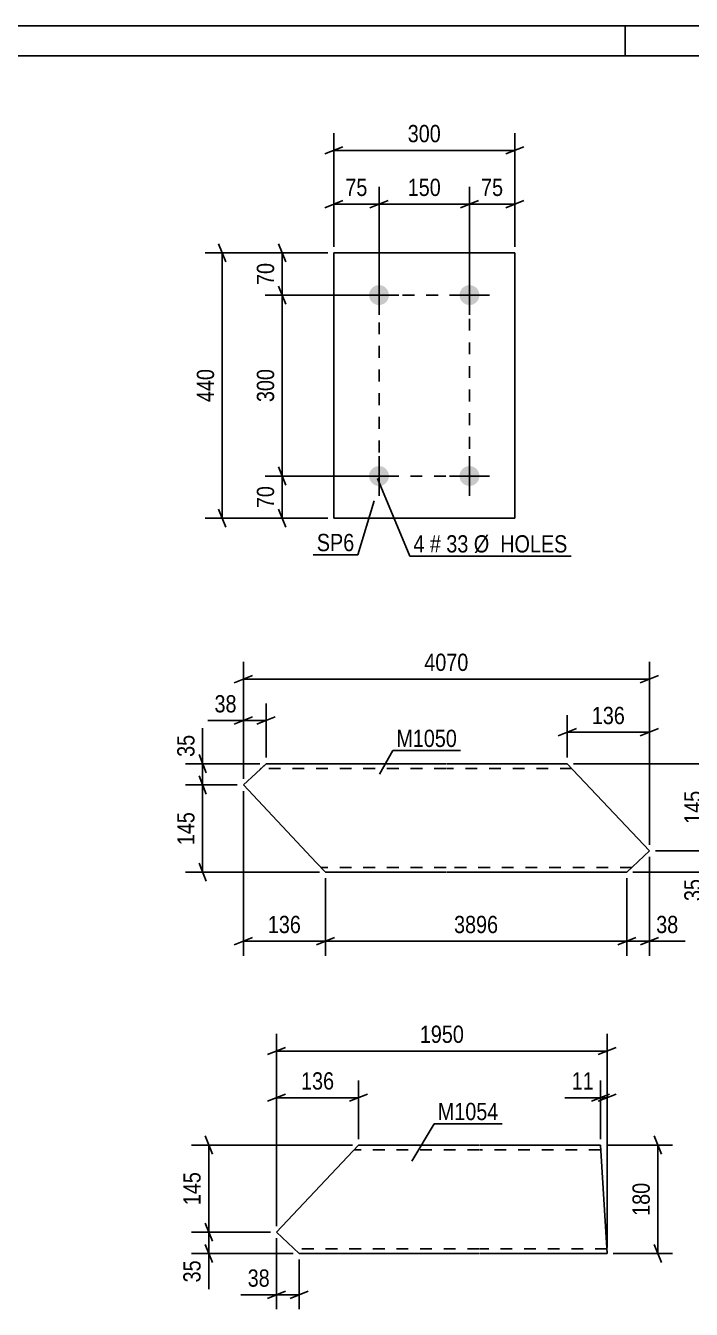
# Model space of a CAD drawing. Header units: millimetres. Extents: x 0 to 594, y 0 to 420.
# Drawn here: x 284.6 to 395, y 207.2 to 420 of the extents above; entities that cross this region are included whole.
import ezdxf

# ---------------------------------------------------------------- set-up
doc = ezdxf.new("R2010")
doc.units = ezdxf.units.MM
doc.linetypes.add('DXK_LINE_DOT2', pattern=[3.9198, 1.9599, -1.9599])
doc.styles.add('Arial Narrow', font='ARIALN.TTF', dxfattribs={"height": 0.2})

# ---------------------------------------------------------------- blocks, each defined once
blk = doc.blocks.new('Unknown-761532499-1163')
at = {"color": 5, "linetype": 'Continuous'}
for p, q in [((594, 420), (0, 420)), ((384, 415), (384, 420)), ((589, 415), (5, 415))]:
    blk.add_line(p, q, dxfattribs=at)
blk = doc.blocks.new('Part-761532499-12100 - 12069')
at = {"color": 2, "linetype": 'Continuous'}
for p, q in [((322.75, 296.03), (320.69, 294.1)), ((324.45, 297.63), (322.75, 296.03)), ((354.3, 297.63), (324.45, 297.63)), ((374.4, 297.63), (354.4, 297.63)), ((388, 283.16), (374.4, 297.63)), ((332.79, 281.23), (320.69, 294.1)), ((388, 283.16), (384.25, 279.63)), ((334.3, 279.63), (332.79, 281.23)), ((334.3, 279.63), (354.3, 279.63)), ((354.4, 279.63), (384.25, 279.63))]:
    blk.add_line(p, q, dxfattribs=at)
at = {"color": 7, "linetype": 'DXK_LINE_DOT2'}
for p, q in [((324.45, 297.63), (323.4, 296.64)), ((354.3, 296.83), (323.6, 296.83)), ((375.15, 296.83), (354.4, 296.83)), ((334.18, 279.75), (332.79, 281.23)), ((354.3, 280.43), (333.55, 280.43)), ((385.1, 280.43), (354.4, 280.43))]:
    blk.add_line(p, q, dxfattribs=at)
blk = doc.blocks.new('Part-761532499-12107 - 12106')
at = {"color": 2, "linetype": 'Continuous'}
for p, q in [((326.2, 219.94), (339.8, 234.4)), ((359.8, 234.4), (339.8, 234.4)), ((379.9, 234.4), (359.9, 234.4)), ((381.01, 216.4), (379.9, 234.4)), ((329.95, 216.4), (326.2, 219.94)), ((359.8, 216.4), (329.95, 216.4)), ((381.01, 216.4), (359.9, 216.4))]:
    blk.add_line(p, q, dxfattribs=at)
at = {"color": 7, "linetype": 'DXK_LINE_DOT2'}
for p, q in [((359.8, 233.6), (339.05, 233.6)), ((379.95, 233.6), (359.9, 233.6)), ((359.8, 217.2), (329.1, 217.2)), ((380.96, 217.2), (359.9, 217.2)), ((380.96, 217.2), (380.96, 217.27))]:
    blk.add_line(p, q, dxfattribs=at)
blk = doc.blocks.new('Part-761532499-12243 - 12242')
at = {"color": 2, "linetype": 'Continuous'}
for p, q in [((335.68, 338.33), (335.68, 382.33)), ((335.68, 382.33), (365.68, 382.33)), ((365.68, 382.33), (365.68, 338.33)), ((365.68, 338.33), (335.68, 338.33))]:
    blk.add_line(p, q, dxfattribs=at)
blk = doc.blocks.new('Bolt-761532499-12244 - 12242')
at = {"linetype": 'Continuous'}
for points in [[(343.18, 376.98, -1), (343.18, 373.68, -1)], [(358.18, 376.98, -1), (358.18, 373.68, -1)], [(343.18, 346.98, -1), (343.18, 343.68, -1)], [(358.18, 346.98, -1), (358.18, 343.68, -1)]]:
    blk.add_hatch(color=1, dxfattribs=at).paths.add_polyline_path(points)
at = {"color": 1, "linetype": 'Continuous'}
for p, q in [((343.18, 378.63), (343.18, 372.03)), ((358.18, 378.63), (358.18, 372.03)), ((339.88, 375.33), (346.48, 375.33)), ((354.88, 375.33), (361.48, 375.33)), ((343.18, 348.63), (343.18, 342.03)), ((358.18, 348.63), (358.18, 342.03)), ((339.88, 345.33), (346.48, 345.33)), ((354.88, 345.33), (361.48, 345.33))]:
    blk.add_line(p, q, dxfattribs=at)
blk = doc.blocks.new('Rectangle-761532499-32601 - 12242')
at = {"color": 1, "linetype": 'DXK_LINE_DOT2'}
blk.add_lwpolyline([(343.18, 375.33), (358.18, 375.33), (358.18, 345.33), (343.18, 345.33), (343.18, 375.33)], close=True, dxfattribs=at)
blk = doc.blocks.new('StraightDimension-761532499-34177 - 12069')
at = {"color": 7, "linetype": 'Continuous'}
for p, q in [((320.69, 293.1), (320.69, 265.79)), ((334.3, 278.63), (334.3, 265.79)), ((322.19, 268.79), (319.19, 267.59)), ((320.69, 268.19), (334.3, 268.19)), ((332.8, 267.59), (335.8, 268.79))]:
    blk.add_line(p, q, dxfattribs=at)
at = {"color": 0}
blk.add_wipeout([(330.84, 268.94), (330.84, 273.14), (324.15, 273.14), (324.15, 268.94)], dxfattribs=at)
at = {"color": 3, "style": 'Arial Narrow'}
blk.add_text('136', height=2.863, dxfattribs=at).set_placement((324.75, 269.54))
blk = doc.blocks.new('StraightDimension-761532499-12388 - 12069')
at = {"color": 7, "linetype": 'Continuous'}
for p, q in [((389.01, 283.16), (400.4, 283.16)), ((397.4, 284.66), (398.6, 281.66)), ((398, 279.63), (398, 283.16)), ((398.6, 278.13), (397.4, 281.13)), ((385.25, 279.63), (400.4, 279.63))]:
    blk.add_line(p, q, dxfattribs=at)
at = {"color": 0}
blk.add_wipeout([(397.25, 279.11), (393.05, 279.11), (393.05, 274.25), (397.25, 274.25)], dxfattribs=at)
at = {"color": 7, "linetype": 'Continuous'}
blk.add_line((398, 279.63), (398, 273.73), dxfattribs=at)
blk.add_line((398, 279.63), (398, 273.73), dxfattribs=at)
at = {"color": 3, "style": 'Arial Narrow'}
blk.add_text('35', height=2.863, rotation=90.0002, dxfattribs=at).set_placement((396.65, 274.85))
blk = doc.blocks.new('StraightDimension-761532499-34175 - 12069')
at = {"color": 7, "linetype": 'Continuous'}
for p, q in [((388.01, 282.16), (388.01, 265.79)), ((384.25, 278.63), (384.25, 265.79)), ((382.75, 267.59), (385.75, 268.79)), ((384.25, 268.19), (388.01, 268.19)), ((389.51, 268.79), (386.51, 267.59))]:
    blk.add_line(p, q, dxfattribs=at)
at = {"color": 0}
blk.add_wipeout([(393.39, 268.94), (393.39, 273.14), (388.53, 273.14), (388.53, 268.94)], dxfattribs=at)
at = {"color": 7, "linetype": 'Continuous'}
blk.add_line((388.01, 268.19), (393.91, 268.19), dxfattribs=at)
blk.add_line((388.01, 268.19), (393.91, 268.19), dxfattribs=at)
at = {"color": 3, "style": 'Arial Narrow'}
blk.add_text('38', height=2.863, dxfattribs=at).set_placement((389.13, 269.54))
blk = doc.blocks.new('StraightDimension-761532499-12380 - 12069')
at = {"color": 7, "linetype": 'Continuous'}
for p, q in [((319.69, 294.1), (311.09, 294.1)), ((314.54, 292.6), (313.34, 295.6)), ((313.94, 279.63), (313.94, 294.1)), ((313.34, 281.13), (314.54, 278.13)), ((333.3, 279.63), (311.09, 279.63))]:
    blk.add_line(p, q, dxfattribs=at)
at = {"color": 0}
blk.add_wipeout([(313.19, 290.21), (308.99, 290.21), (308.99, 283.52), (313.19, 283.52)], dxfattribs=at)
at = {"color": 3, "style": 'Arial Narrow'}
blk.add_text('145', height=2.863, rotation=90.0002, dxfattribs=at).set_placement((312.59, 284.12))
blk = doc.blocks.new('StraightDimension-761532499-12387 - 12069')
at = {"color": 7, "linetype": 'Continuous'}
for p, q in [((398.6, 296.13), (397.4, 299.13)), ((375.4, 297.63), (400.4, 297.63)), ((398, 283.16), (398, 297.63)), ((389.01, 283.16), (400.4, 283.16)), ((397.4, 284.66), (398.6, 281.66))]:
    blk.add_line(p, q, dxfattribs=at)
at = {"color": 0}
blk.add_wipeout([(397.25, 293.74), (393.05, 293.74), (393.05, 287.06), (397.25, 287.06)], dxfattribs=at)
at = {"color": 3, "style": 'Arial Narrow'}
blk.add_text('145', height=2.863, rotation=90.0002, dxfattribs=at).set_placement((396.65, 287.66))
blk = doc.blocks.new('StraightDimension-761532499-12379 - 12069')
at = {"color": 7, "linetype": 'Continuous'}
for p, q in [((313.34, 299.13), (314.54, 296.13)), ((323.45, 297.63), (311.09, 297.63)), ((313.94, 294.1), (313.94, 297.63)), ((319.69, 294.1), (311.09, 294.1)), ((314.54, 292.6), (313.34, 295.6))]:
    blk.add_line(p, q, dxfattribs=at)
at = {"color": 0}
blk.add_wipeout([(313.19, 303.01), (308.99, 303.01), (308.99, 298.16), (313.19, 298.16)], dxfattribs=at)
at = {"color": 7, "linetype": 'Continuous'}
blk.add_line((313.94, 297.63), (313.94, 303.54), dxfattribs=at)
blk.add_line((313.94, 297.63), (313.94, 303.54), dxfattribs=at)
at = {"color": 3, "style": 'Arial Narrow'}
blk.add_text('35', height=2.863, rotation=90.0002, dxfattribs=at).set_placement((312.59, 298.76))
blk = doc.blocks.new('StraightDimension-761532499-12371 - 12069')
at = {"color": 7, "linetype": 'Continuous'}
for p, q in [((374.4, 298.63), (374.4, 305.69)), ((388, 284.16), (388, 305.69)), ((375.9, 303.44), (372.9, 302.24)), ((374.4, 302.84), (388, 302.84)), ((386.5, 302.24), (389.5, 303.44))]:
    blk.add_line(p, q, dxfattribs=at)
at = {"color": 0}
blk.add_wipeout([(384.54, 303.59), (384.54, 307.79), (377.86, 307.79), (377.86, 303.59)], dxfattribs=at)
at = {"color": 3, "style": 'Arial Narrow'}
blk.add_text('136', height=2.863, dxfattribs=at).set_placement((378.46, 304.19))
blk = doc.blocks.new('StraightDimension-761532499-12375 - 12069')
at = {"color": 7, "linetype": 'Continuous'}
for p, q in [((320.69, 295.1), (320.69, 307.63)), ((324.45, 298.63), (324.45, 307.63)), ((319.19, 304.18), (322.19, 305.38)), ((320.69, 304.78), (324.45, 304.78)), ((325.95, 305.38), (322.95, 304.18))]:
    blk.add_line(p, q, dxfattribs=at)
at = {"color": 0}
blk.add_wipeout([(320.17, 305.53), (320.17, 309.73), (315.31, 309.73), (315.31, 305.53)], dxfattribs=at)
at = {"color": 7, "linetype": 'Continuous'}
blk.add_line((320.69, 304.78), (314.79, 304.78), dxfattribs=at)
blk.add_line((320.69, 304.78), (314.79, 304.78), dxfattribs=at)
at = {"color": 3, "style": 'Arial Narrow'}
blk.add_text('38', height=2.863, dxfattribs=at).set_placement((315.91, 306.13))
blk = doc.blocks.new('StraightDimension-761532499-12395 - 12069')
at = {"color": 7, "linetype": 'Continuous'}
for p, q in [((320.69, 295.1), (320.69, 314.51)), ((388, 284.16), (388, 314.51)), ((322.19, 312.26), (319.19, 311.06)), ((320.69, 311.66), (388, 311.66)), ((386.5, 311.06), (389.5, 312.26))]:
    blk.add_line(p, q, dxfattribs=at)
at = {"color": 0}
blk.add_wipeout([(358.6, 312.41), (358.6, 316.61), (350.09, 316.61), (350.09, 312.41)], dxfattribs=at)
at = {"color": 3, "style": 'Arial Narrow'}
blk.add_text('4070', height=2.863, dxfattribs=at).set_placement((350.69, 313.01))
blk = doc.blocks.new('StraightDimension-761532499-34176 - 12069')
at = {"color": 7, "linetype": 'Continuous'}
for p, q in [((334.3, 278.63), (334.3, 265.79)), ((384.25, 278.63), (384.25, 265.79)), ((335.8, 268.79), (332.8, 267.59)), ((334.3, 268.19), (384.25, 268.19)), ((382.75, 267.59), (385.75, 268.79))]:
    blk.add_line(p, q, dxfattribs=at)
at = {"color": 0}
blk.add_wipeout([(363.53, 268.94), (363.53, 273.14), (355.02, 273.14), (355.02, 268.94)], dxfattribs=at)
at = {"color": 3, "style": 'Arial Narrow'}
blk.add_text('3896', height=2.863, dxfattribs=at).set_placement((355.62, 269.54))
blk = doc.blocks.new('StraightDimension-761532499-12407 - 12106')
at = {"color": 7, "linetype": 'Continuous'}
for p, q in [((326.2, 218.94), (326.2, 207.16)), ((329.95, 215.4), (329.95, 207.16)), ((324.7, 208.96), (327.7, 210.16)), ((326.2, 209.56), (329.95, 209.56)), ((331.45, 210.16), (328.45, 208.96))]:
    blk.add_line(p, q, dxfattribs=at)
at = {"color": 0}
blk.add_wipeout([(325.67, 210.31), (325.67, 214.51), (320.81, 214.51), (320.81, 210.31)], dxfattribs=at)
at = {"color": 7, "linetype": 'Continuous'}
blk.add_line((326.2, 209.56), (320.29, 209.56), dxfattribs=at)
blk.add_line((326.2, 209.56), (320.29, 209.56), dxfattribs=at)
at = {"color": 3, "style": 'Arial Narrow'}
blk.add_text('38', height=2.863, dxfattribs=at).set_placement((321.41, 210.91))
blk = doc.blocks.new('StraightDimension-761532499-12399 - 12106')
at = {"color": 7, "linetype": 'Continuous'}
for p, q in [((379.9, 235.4), (379.9, 245.1)), ((381.01, 217.4), (381.01, 245.1)), ((378.4, 241.65), (381.4, 242.85)), ((382.51, 242.85), (379.51, 241.65)), ((379.9, 242.25), (381.01, 242.25))]:
    blk.add_line(p, q, dxfattribs=at)
at = {"color": 0}
blk.add_wipeout([(379.38, 243), (379.38, 247.2), (374.52, 247.2), (374.52, 243)], dxfattribs=at)
at = {"color": 7, "linetype": 'Continuous'}
blk.add_line((379.9, 242.25), (374, 242.25), dxfattribs=at)
blk.add_line((379.9, 242.25), (374, 242.25), dxfattribs=at)
at = {"color": 3, "style": 'Arial Narrow'}
blk.add_text('11', height=2.863, dxfattribs=at).set_placement((375.12, 243.6))
blk = doc.blocks.new('StraightDimension-761532499-12419 - 12106')
at = {"color": 7, "linetype": 'Continuous'}
for p, q in [((380.9, 234.4), (391.81, 234.4)), ((390.01, 232.9), (388.81, 235.9)), ((389.41, 216.4), (389.41, 234.4)), ((388.81, 217.9), (390.01, 214.9)), ((382.01, 216.4), (391.81, 216.4))]:
    blk.add_line(p, q, dxfattribs=at)
at = {"color": 0}
blk.add_wipeout([(388.66, 228.75), (384.46, 228.75), (384.46, 222.06), (388.66, 222.06)], dxfattribs=at)
at = {"color": 3, "style": 'Arial Narrow'}
blk.add_text('180', height=2.863, rotation=90.0002, dxfattribs=at).set_placement((388.06, 222.66))
blk = doc.blocks.new('StraightDimension-761532499-12411 - 12106')
at = {"color": 7, "linetype": 'Continuous'}
for p, q in [((338.8, 234.4), (312.1, 234.4)), ((315.55, 232.9), (314.35, 235.9)), ((314.95, 219.94), (314.95, 234.4)), ((314.35, 221.44), (315.55, 218.44)), ((325.19, 219.94), (312.1, 219.94))]:
    blk.add_line(p, q, dxfattribs=at)
at = {"color": 0}
blk.add_wipeout([(314.2, 230.51), (310, 230.51), (310, 223.83), (314.2, 223.83)], dxfattribs=at)
at = {"color": 3, "style": 'Arial Narrow'}
blk.add_text('145', height=2.863, rotation=90.0002, dxfattribs=at).set_placement((313.6, 224.43))
blk = doc.blocks.new('StraightDimension-761532499-12403 - 12106')
at = {"color": 7, "linetype": 'Continuous'}
for p, q in [((326.2, 220.94), (326.2, 245.1)), ((339.8, 235.4), (339.8, 245.1)), ((327.7, 242.85), (324.7, 241.65)), ((338.3, 241.65), (341.3, 242.85)), ((326.2, 242.25), (339.8, 242.25))]:
    blk.add_line(p, q, dxfattribs=at)
at = {"color": 0}
blk.add_wipeout([(336.34, 243), (336.34, 247.2), (329.66, 247.2), (329.66, 243)], dxfattribs=at)
at = {"color": 3, "style": 'Arial Narrow'}
blk.add_text('136', height=2.863, dxfattribs=at).set_placement((330.26, 243.6))
blk = doc.blocks.new('StraightDimension-761532499-12412 - 12106')
at = {"color": 7, "linetype": 'Continuous'}
for p, q in [((314.35, 221.44), (315.55, 218.44)), ((325.19, 219.94), (312.1, 219.94)), ((314.95, 216.4), (314.95, 219.94)), ((315.55, 214.9), (314.35, 217.9)), ((328.95, 216.4), (312.1, 216.4))]:
    blk.add_line(p, q, dxfattribs=at)
at = {"color": 0}
blk.add_wipeout([(314.2, 215.88), (310, 215.88), (310, 211.02), (314.2, 211.02)], dxfattribs=at)
at = {"color": 7, "linetype": 'Continuous'}
blk.add_line((314.95, 216.4), (314.95, 210.5), dxfattribs=at)
blk.add_line((314.95, 216.4), (314.95, 210.5), dxfattribs=at)
at = {"color": 3, "style": 'Arial Narrow'}
blk.add_text('35', height=2.863, rotation=90.0002, dxfattribs=at).set_placement((313.6, 211.62))
blk = doc.blocks.new('StraightDimension-761532499-12425 - 12106')
at = {"color": 7, "linetype": 'Continuous'}
for p, q in [((326.2, 220.94), (326.2, 252.84)), ((381.01, 217.4), (381.01, 252.84)), ((327.7, 250.59), (324.7, 249.39)), ((326.2, 249.99), (381.01, 249.99)), ((379.51, 249.39), (382.51, 250.59))]:
    blk.add_line(p, q, dxfattribs=at)
at = {"color": 0}
blk.add_wipeout([(357.86, 250.74), (357.86, 254.94), (349.35, 254.94), (349.35, 250.74)], dxfattribs=at)
at = {"color": 3, "style": 'Arial Narrow'}
blk.add_text('1950', height=2.863, dxfattribs=at).set_placement((349.95, 251.34))
blk = doc.blocks.new('StraightDimension-761532499-12657 - 12242')
at = {"color": 7, "linetype": 'Continuous'}
for p, q in [((326.54, 383.83), (327.74, 380.83)), ((334.68, 382.33), (324.29, 382.33)), ((327.14, 375.33), (327.14, 382.33)), ((327.74, 373.83), (326.54, 376.83)), ((342.18, 375.33), (324.29, 375.33))]:
    blk.add_line(p, q, dxfattribs=at)
at = {"color": 0}
blk.add_wipeout([(326.39, 381.26), (322.19, 381.26), (322.19, 376.4), (326.39, 376.4)], dxfattribs=at)
at = {"color": 3, "style": 'Arial Narrow'}
blk.add_text('70', height=2.863, rotation=90.0002, dxfattribs=at).set_placement((325.79, 377))
blk = doc.blocks.new('StraightDimension-761532499-12658 - 12242')
at = {"color": 7, "linetype": 'Continuous'}
for p, q in [((327.74, 373.83), (326.54, 376.83)), ((342.18, 375.33), (324.29, 375.33)), ((327.14, 345.33), (327.14, 375.33)), ((342.18, 345.33), (324.29, 345.33)), ((326.54, 346.83), (327.74, 343.83))]:
    blk.add_line(p, q, dxfattribs=at)
at = {"color": 0}
blk.add_wipeout([(326.39, 363.67), (322.19, 363.67), (322.19, 356.99), (326.39, 356.99)], dxfattribs=at)
at = {"color": 3, "style": 'Arial Narrow'}
blk.add_text('300', height=2.863, rotation=90.0002, dxfattribs=at).set_placement((325.79, 357.59))
blk = doc.blocks.new('StraightDimension-761532499-12659 - 12242')
at = {"color": 7, "linetype": 'Continuous'}
for p, q in [((342.18, 345.33), (324.29, 345.33)), ((326.54, 346.83), (327.74, 343.83)), ((327.14, 338.33), (327.14, 345.33)), ((327.74, 336.83), (326.54, 339.83)), ((334.68, 338.33), (324.29, 338.33))]:
    blk.add_line(p, q, dxfattribs=at)
at = {"color": 0}
blk.add_wipeout([(326.39, 344.26), (322.19, 344.26), (322.19, 339.4), (326.39, 339.4)], dxfattribs=at)
at = {"color": 3, "style": 'Arial Narrow'}
blk.add_text('70', height=2.863, rotation=90.0002, dxfattribs=at).set_placement((325.79, 340))
blk = doc.blocks.new('StraightDimension-761532499-12669 - 12242')
at = {"color": 7, "linetype": 'Continuous'}
for p, q in [((317.79, 380.83), (316.59, 383.83)), ((334.68, 382.33), (314.34, 382.33)), ((317.19, 338.33), (317.19, 382.33)), ((316.59, 339.83), (317.79, 336.83)), ((334.68, 338.33), (314.34, 338.33))]:
    blk.add_line(p, q, dxfattribs=at)
at = {"color": 0}
blk.add_wipeout([(316.44, 363.67), (312.24, 363.67), (312.24, 356.99), (316.44, 356.99)], dxfattribs=at)
at = {"color": 3, "style": 'Arial Narrow'}
blk.add_text('440', height=2.863, rotation=90.0002, dxfattribs=at).set_placement((315.84, 357.59))
blk = doc.blocks.new('StraightDimension-761532499-12673 - 12242')
at = {"color": 7, "linetype": 'Continuous'}
for p, q in [((358.18, 376.33), (358.18, 393.26)), ((365.68, 383.33), (365.68, 393.26)), ((356.68, 389.81), (359.68, 391.01)), ((358.18, 390.41), (365.68, 390.41)), ((367.18, 391.01), (364.18, 389.81))]:
    blk.add_line(p, q, dxfattribs=at)
at = {"color": 0}
blk.add_wipeout([(364.36, 391.16), (364.36, 395.36), (359.5, 395.36), (359.5, 391.16)], dxfattribs=at)
at = {"color": 3, "style": 'Arial Narrow'}
blk.add_text('75', height=2.863, dxfattribs=at).set_placement((360.1, 391.76))
blk = doc.blocks.new('StraightDimension-761532499-12674 - 12242')
at = {"color": 7, "linetype": 'Continuous'}
for p, q in [((343.18, 376.33), (343.18, 393.26)), ((358.18, 376.33), (358.18, 393.26)), ((344.68, 391.01), (341.68, 389.81)), ((343.18, 390.41), (358.18, 390.41)), ((356.68, 389.81), (359.68, 391.01))]:
    blk.add_line(p, q, dxfattribs=at)
at = {"color": 0}
blk.add_wipeout([(354.02, 391.16), (354.02, 395.36), (347.34, 395.36), (347.34, 391.16)], dxfattribs=at)
at = {"color": 3, "style": 'Arial Narrow'}
blk.add_text('150', height=2.863, dxfattribs=at).set_placement((347.94, 391.76))
blk = doc.blocks.new('StraightDimension-761532499-12675 - 12242')
at = {"color": 7, "linetype": 'Continuous'}
for p, q in [((335.68, 383.33), (335.68, 393.26)), ((343.18, 376.33), (343.18, 393.26)), ((334.18, 389.81), (337.18, 391.01)), ((335.68, 390.41), (343.18, 390.41)), ((344.68, 391.01), (341.68, 389.81))]:
    blk.add_line(p, q, dxfattribs=at)
at = {"color": 0}
blk.add_wipeout([(341.86, 391.16), (341.86, 395.36), (337, 395.36), (337, 391.16)], dxfattribs=at)
at = {"color": 3, "style": 'Arial Narrow'}
blk.add_text('75', height=2.863, dxfattribs=at).set_placement((337.6, 391.76))
blk = doc.blocks.new('StraightDimension-761532499-12685 - 12242')
at = {"color": 7, "linetype": 'Continuous'}
for p, q in [((335.68, 383.33), (335.68, 402.18)), ((365.68, 383.33), (365.68, 402.18)), ((337.18, 399.93), (334.18, 398.73)), ((335.68, 399.33), (365.68, 399.33)), ((364.18, 398.73), (367.18, 399.93))]:
    blk.add_line(p, q, dxfattribs=at)
at = {"color": 0}
blk.add_wipeout([(354.02, 400.08), (354.02, 404.28), (347.34, 404.28), (347.34, 400.08)], dxfattribs=at)
at = {"color": 3, "style": 'Arial Narrow'}
blk.add_text('300', height=2.863, dxfattribs=at).set_placement((347.94, 400.68))
blk = doc.blocks.new('Mark-761532499-12838 - 12069')
at = {"color": 0}
blk.add_wipeout([(356.1, 300.4), (356.1, 303.4), (346.05, 303.4), (346.05, 300.4)], dxfattribs=at)
blk.add_wipeout([(356.1, 300.4), (356.1, 303.4), (346.05, 303.4), (346.05, 300.4)], dxfattribs=at)
at = {"color": 30, "linetype": 'Continuous'}
for p, q in [((343.26, 295.91), (345.45, 299.8)), ((345.45, 299.8), (356.7, 299.8))]:
    blk.add_line(p, q, dxfattribs=at)
at = {"color": 3, "style": 'Arial Narrow'}
blk.add_text('M1050', height=2.863, dxfattribs=at).set_placement((346.05, 300.4))
blk = doc.blocks.new('Mark-761532499-12841 - 12106')
at = {"color": 0}
blk.add_wipeout([(362.98, 238.53), (362.98, 241.53), (352.93, 241.53), (352.93, 238.53)], dxfattribs=at)
blk.add_wipeout([(362.98, 238.53), (362.98, 241.53), (352.93, 241.53), (352.93, 238.53)], dxfattribs=at)
at = {"color": 30, "linetype": 'Continuous'}
for p, q in [((348.61, 231.7), (352.33, 237.93)), ((352.33, 237.93), (363.58, 237.93))]:
    blk.add_line(p, q, dxfattribs=at)
at = {"color": 3, "style": 'Arial Narrow'}
blk.add_text('M1054', height=2.863, dxfattribs=at).set_placement((352.93, 238.53))
blk = doc.blocks.new('Mark-761532499-12880 - 12242')
at = {"color": 0}
blk.add_wipeout([(339.08, 332.87), (339.08, 335.87), (332.87, 335.87), (332.87, 332.87)], dxfattribs=at)
blk.add_wipeout([(339.08, 332.87), (339.08, 335.87), (332.87, 335.87), (332.87, 332.87)], dxfattribs=at)
at = {"color": 30, "linetype": 'Continuous'}
for p in [(342.38, 341.22), (332.27, 332.27)]:
    blk.add_line(p, (339.68, 332.27), dxfattribs=at)
at = {"color": 3, "style": 'Arial Narrow'}
blk.add_text('SP6', height=2.863, dxfattribs=at).set_placement((332.87, 332.87))
blk = doc.blocks.new('Mark-761532499-12883 - 12242')
at = {"color": 0}
blk.add_wipeout([(350.72, 332.65), (350.72, 335.65), (348.89, 335.65), (348.89, 332.65)], dxfattribs=at)
blk.add_wipeout([(350.72, 332.65), (350.72, 335.65), (348.89, 335.65), (348.89, 332.65)], dxfattribs=at)
at = {"color": 7, "linetype": 'Continuous'}
blk.add_line((342.91, 344.9), (348.29, 332.05), dxfattribs=at)
at = {"color": 0}
blk.add_wipeout([(353.44, 332.65), (353.44, 335.65), (351.62, 335.65), (351.62, 332.65)], dxfattribs=at)
blk.add_wipeout([(353.44, 332.65), (353.44, 335.65), (351.62, 335.65), (351.62, 332.65)], dxfattribs=at)
at = {"color": 3, "style": 'Arial Narrow'}
blk.add_text('4', height=2.86, dxfattribs=at).set_placement((348.89, 332.65))
at = {"color": 0}
blk.add_wipeout([(358, 332.65), (358, 335.65), (354.34, 335.65), (354.34, 332.65)], dxfattribs=at)
blk.add_wipeout([(358, 332.65), (358, 335.65), (354.34, 335.65), (354.34, 332.65)], dxfattribs=at)
at = {"color": 3, "style": 'Arial Narrow'}
blk.add_text('#', height=2.86, dxfattribs=at).set_placement((351.62, 332.65))
at = {"color": 0}
blk.add_wipeout([(374.43, 332.65), (374.43, 335.65), (358.9, 335.65), (358.9, 332.65)], dxfattribs=at)
blk.add_wipeout([(374.43, 332.65), (374.43, 335.65), (358.9, 335.65), (358.9, 332.65)], dxfattribs=at)
at = {"color": 7, "linetype": 'Continuous'}
blk.add_line((348.29, 332.05), (375.03, 332.05), dxfattribs=at)
at = {"color": 3, "style": 'Arial Narrow'}
for s, p in [('33', (354.34, 332.65)), ('Ø  HOLES', (358.9, 332.65))]:
    blk.add_text(s, height=2.863, dxfattribs=at).set_placement(p)

msp = doc.modelspace()

# ---------------------------------------------------------------- block references
for name in ['Unknown-761532499-1163', 'Part-761532499-12243 - 12242', 'Bolt-761532499-12244 - 12242', 'Rectangle-761532499-32601 - 12242', 'Part-761532499-12100 - 12069', 'Part-761532499-12107 - 12106']:
    msp.add_blockref(name, (0, 0))

# ---------------------------------------------------------------- next in the draw order: block references
for name in ['StraightDimension-761532499-12673 - 12242', 'StraightDimension-761532499-12657 - 12242', 'StraightDimension-761532499-34177 - 12069', 'StraightDimension-761532499-12388 - 12069', 'StraightDimension-761532499-12399 - 12106', 'StraightDimension-761532499-12407 - 12106']:
    msp.add_blockref(name, (0, 0))

# ---------------------------------------------------------------- next in the draw order: block references
for name in ['StraightDimension-761532499-12658 - 12242', 'StraightDimension-761532499-12380 - 12069', 'StraightDimension-761532499-34175 - 12069', 'StraightDimension-761532499-12411 - 12106', 'StraightDimension-761532499-12419 - 12106']:
    msp.add_blockref(name, (0, 0))

# ---------------------------------------------------------------- next in the draw order: block references
for name in ['StraightDimension-761532499-12674 - 12242', 'StraightDimension-761532499-12659 - 12242', 'StraightDimension-761532499-12379 - 12069', 'StraightDimension-761532499-12387 - 12069', 'StraightDimension-761532499-34176 - 12069', 'StraightDimension-761532499-12403 - 12106']:
    msp.add_blockref(name, (0, 0))

# ---------------------------------------------------------------- next in the draw order: block references
for name in ['StraightDimension-761532499-12669 - 12242', 'StraightDimension-761532499-12375 - 12069', 'StraightDimension-761532499-12371 - 12069', 'StraightDimension-761532499-12412 - 12106']:
    msp.add_blockref(name, (0, 0))

# ---------------------------------------------------------------- next in the draw order: block references
for name in ['StraightDimension-761532499-12675 - 12242', 'Mark-761532499-12880 - 12242', 'StraightDimension-761532499-12395 - 12069', 'StraightDimension-761532499-12425 - 12106']:
    msp.add_blockref(name, (0, 0))

# ---------------------------------------------------------------- next in the draw order: block references
for name in ['StraightDimension-761532499-12685 - 12242', 'Mark-761532499-12883 - 12242', 'Mark-761532499-12838 - 12069', 'Mark-761532499-12841 - 12106']:
    msp.add_blockref(name, (0, 0))

doc.saveas('drawing.dxf')
